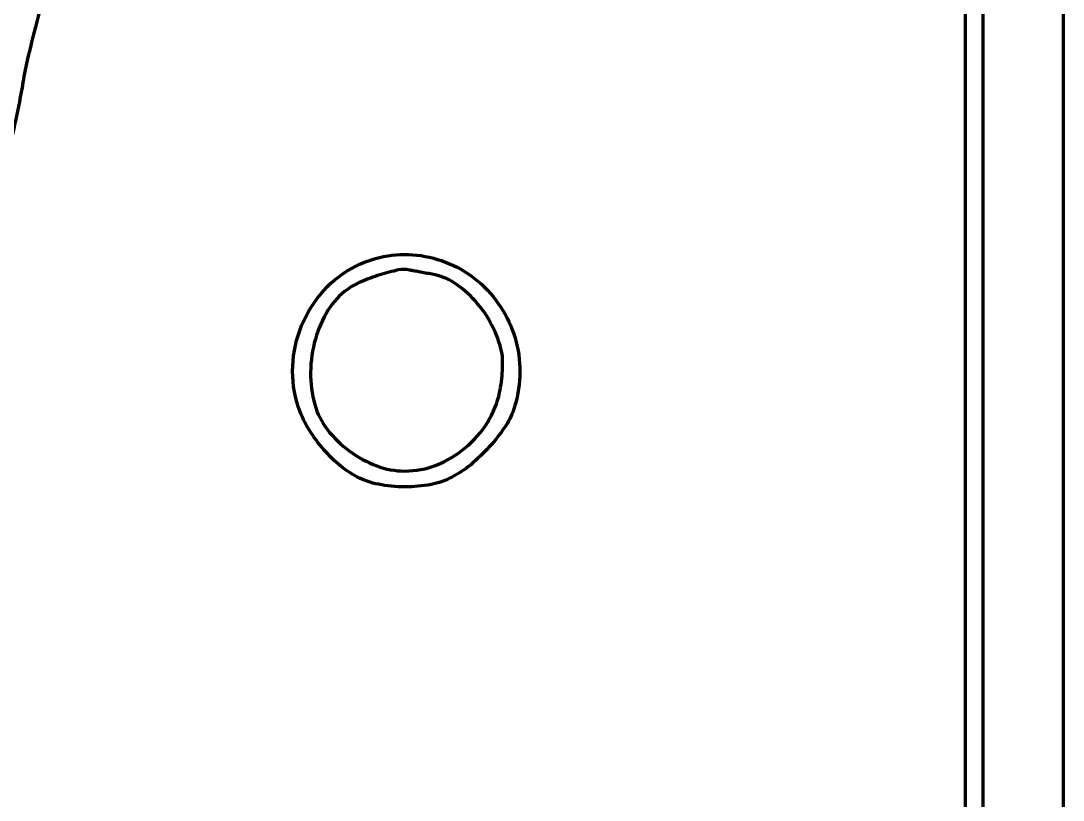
# Model space of a CAD drawing. Extents: x -683.2 to -647, y -482.4 to -428.5.
# Drawn here: x -654.97 to -647.03, y -468.58 to -462.65 of the extents above; entities that cross this region are included whole.
import ezdxf

# ---------------------------------------------------------------- set-up
doc = ezdxf.new("R2010")
doc.units = 0
doc.layers.add('layer0', color=255, linetype='CONTINUOUS', lineweight=100)
doc.layers.add('layer1', color=1, linetype='CONTINUOUS', lineweight=100)

msp = doc.modelspace()

# ---------------------------------------------------------------- linework, layer by layer
at = {"layer": 'layer0'}
for points in [[(-682.6423, -455.2877), (-682.6423, -481.7011), (-665.1423, -481.7011), (-647.6423, -481.7011), (-647.6423, -455.2877), (-647.6423, -428.8742), (-665.1423, -428.8742), (-682.6423, -428.8742), (-682.6423, -455.2877)], [(-676.345, -481.4272), (-676.4146, -481.5635), (-679.4596, -481.5635), (-682.5046, -481.5635), (-682.5046, -455.2877), (-682.5046, -429.0118), (-665.1423, -429.0118), (-647.7799, -429.0118), (-647.7799, -455.2877), (-647.7799, -481.5635), (-650.9962, -481.5635), (-654.2124, -481.5635), (-654.2333, -481.4344)]]:
    msp.add_lwpolyline(points, dxfattribs=at)
for points, knots in [([(-656.9903, -468.2395), (-656.9735, -468.2069), (-656.9576, -468.1739), (-656.9425, -468.1404), (-656.9425, -468.1404), (-656.9281, -468.1085), (-656.9146, -468.0762), (-656.9022, -468.0434), (-656.9022, -468.0434), (-656.8916, -468.0158), (-656.8818, -467.9879), (-656.8728, -467.9597), (-656.8728, -467.9597), (-656.868, -467.9445), (-656.8655, -467.9286), (-656.8655, -467.9127), (-656.8655, -467.9127), (-656.8655, -467.8812), (-656.8706, -467.8499), (-656.8806, -467.82), (-656.8806, -467.82), (-656.8926, -467.7841), (-656.9079, -467.7493), (-656.9264, -467.7162), (-656.9264, -467.7162), (-656.9493, -467.6749), (-656.9753, -467.6354), (-657.004, -467.5979), (-657.004, -467.5979), (-657.04, -467.5507), (-657.0779, -467.5048), (-657.1174, -467.4604), (-657.1174, -467.4604), (-657.1686, -467.4026), (-657.2171, -467.3424), (-657.2626, -467.2799), (-657.2626, -467.2799), (-657.29, -467.2421), (-657.3096, -467.1991), (-657.3199, -467.1536), (-657.3199, -467.1536), (-657.33, -467.1092), (-657.3305, -467.0631), (-657.3213, -467.0185), (-657.3213, -467.0185), (-657.3066, -466.9479), (-657.288, -466.8783), (-657.2654, -466.8099), (-657.2654, -466.8099), (-657.2327, -466.7109), (-657.2036, -466.6109), (-657.1779, -466.5099), (-657.1779, -466.5099), (-657.157, -466.4276), (-657.1415, -466.344), (-657.1315, -466.2596), (-657.1315, -466.2596), (-657.1227, -466.1862), (-657.1197, -466.1122), (-657.1223, -466.0382), (-657.1223, -466.0382), (-657.1248, -465.9673), (-657.1335, -465.8967), (-657.1484, -465.8272), (-657.1484, -465.8272), (-657.1547, -465.7976), (-657.1607, -465.7679), (-657.1665, -465.7382), (-657.1665, -465.7382), (-657.1713, -465.7132), (-657.1757, -465.6882), (-657.1797, -465.6632), (-657.1797, -465.6632), (-657.1832, -465.642), (-657.1865, -465.6208), (-657.1896, -465.5995), (-657.1896, -465.5995), (-657.1897, -465.5993), (-657.1897, -465.5991), (-657.1897, -465.5989), (-657.1897, -465.5989), (-657.1897, -465.5967), (-657.1879, -465.5949), (-657.1857, -465.5949), (-657.1857, -465.5949), (-657.1826, -465.5949), (-657.1796, -465.5956), (-657.1768, -465.597), (-657.1768, -465.597), (-657.1534, -465.608), (-657.1301, -465.6192), (-657.1068, -465.6303), (-657.1068, -465.6303), (-657.0801, -465.6431), (-657.0535, -465.6561), (-657.0269, -465.6692), (-657.0269, -465.6692), (-656.996, -465.6845), (-656.9651, -465.6999), (-656.9343, -465.7154), (-656.9343, -465.7154), (-656.8738, -465.7459), (-656.8118, -465.7733), (-656.7485, -465.7977), (-656.7485, -465.7977), (-656.7047, -465.8146), (-656.6587, -465.8251), (-656.6119, -465.8289), (-656.6119, -465.8289), (-656.5671, -465.8326), (-656.522, -465.8293), (-656.4783, -465.8191), (-656.4783, -465.8191), (-656.4194, -465.8054), (-656.3615, -465.7879), (-656.3048, -465.7667), (-656.3048, -465.7667), (-656.2495, -465.746), (-656.196, -465.7205), (-656.1451, -465.6904), (-656.1451, -465.6904), (-656.091, -465.6583), (-656.0392, -465.6223), (-655.9903, -465.5827), (-655.9903, -465.5827), (-655.9399, -465.542), (-655.8926, -465.4978), (-655.8486, -465.4504), (-655.8486, -465.4504), (-655.8049, -465.4034), (-655.7648, -465.3532), (-655.7284, -465.3004), (-655.7284, -465.3004), (-655.6915, -465.2467), (-655.6591, -465.19), (-655.6317, -465.1309), (-655.6317, -465.1309), (-655.5899, -465.0406), (-655.5503, -464.9494), (-655.5131, -464.8571), (-655.5131, -464.8571), (-655.4763, -464.766), (-655.4413, -464.6741), (-655.4081, -464.5815), (-655.4081, -464.5815), (-655.3932, -464.5399), (-655.3856, -464.496), (-655.3856, -464.4518), (-655.3856, -464.4518), (-655.3856, -464.4367), (-655.3834, -464.4216), (-655.3788, -464.4072), (-655.3788, -464.4072), (-655.3702, -464.3794), (-655.361, -464.3519), (-655.351, -464.3246), (-655.351, -464.3246), (-655.3391, -464.2923), (-655.3264, -464.2603), (-655.3128, -464.2286), (-655.3128, -464.2286), (-655.2985, -464.1953), (-655.2834, -464.1623), (-655.2676, -464.1296), (-655.2676, -464.1296), (-655.2282, -464.0485), (-655.1915, -463.966), (-655.1575, -463.8825), (-655.1575, -463.8825), (-655.1267, -463.807), (-655.0993, -463.7303), (-655.0753, -463.6524), (-655.0753, -463.6524), (-655.0505, -463.5719), (-655.0291, -463.4904), (-655.0111, -463.4081), (-655.0111, -463.4081), (-654.9901, -463.3116), (-654.9715, -463.2145), (-654.9555, -463.1171), (-654.9555, -463.1171), (-654.9449, -463.0522), (-654.9319, -462.9879), (-654.9166, -462.924), (-654.9166, -462.924), (-654.8918, -462.8205), (-654.8661, -462.7172), (-654.8394, -462.6142), (-654.8394, -462.6142), (-654.809, -462.4964), (-654.7773, -462.379), (-654.7446, -462.2618), (-654.7446, -462.2618), (-654.7121, -462.1451), (-654.6784, -462.0287), (-654.6436, -461.9125), (-654.6436, -461.9125), (-654.5793, -461.6979), (-654.5164, -461.4828), (-654.4548, -461.2674), (-654.4548, -461.2674), (-654.4058, -461.0956), (-654.3588, -460.9233), (-654.314, -460.7503), (-654.314, -460.7503), (-654.2739, -460.5951), (-654.2359, -460.4393), (-654.2002, -460.283), (-654.2002, -460.283), (-654.1633, -460.1211), (-654.1284, -459.9588), (-654.0956, -459.796), (-654.0956, -459.796), (-654.0838, -459.7371), (-654.072, -459.6782), (-654.0601, -459.6192), (-654.0601, -459.6192), (-654.0493, -459.5656), (-654.0385, -459.5119), (-654.0276, -459.4582), (-654.0276, -459.4582), (-654.0185, -459.4132), (-654.0094, -459.3682), (-654.0003, -459.3232), (-654.0003, -459.3232), (-653.997, -459.3069), (-653.9937, -459.2906), (-653.9903, -459.2744), (-653.9903, -459.2744), (-653.9874, -459.2604), (-653.9815, -459.2473), (-653.9731, -459.2359), (-653.9731, -459.2359), (-653.9669, -459.2274), (-653.9564, -459.2232), (-653.946, -459.2249), (-653.946, -459.2249), (-653.9281, -459.228), (-653.9107, -459.2334), (-653.8942, -459.2412), (-653.8942, -459.2412), (-653.8423, -459.2659), (-653.7905, -459.2909), (-653.7389, -459.3163), (-653.7389, -459.3163), (-653.6555, -459.3574), (-653.5704, -459.3951), (-653.4839, -459.4292), (-653.4839, -459.4292), (-653.3866, -459.4677), (-653.2881, -459.5033), (-653.1888, -459.536), (-653.1888, -459.536), (-653.0933, -459.5675), (-652.997, -459.5962), (-652.8999, -459.622), (-652.8999, -459.622), (-652.8232, -459.6425), (-652.7454, -459.6584), (-652.6669, -459.6697), (-652.6669, -459.6697), (-652.624, -459.6759), (-652.5809, -459.6802), (-652.5376, -459.6826), (-652.5376, -459.6826), (-652.4567, -459.6869), (-652.3758, -459.6907), (-652.2948, -459.6938), (-652.2948, -459.6938), (-652.1998, -459.6974), (-652.1049, -459.7003), (-652.0098, -459.7023), (-652.0098, -459.7023), (-651.9114, -459.7044), (-651.8129, -459.7057), (-651.7144, -459.7063)], [0, 0, 0, 0, 0.014493, 0.014493, 0.014493, 0.014493, 0.028986, 0.028986, 0.028986, 0.028986, 0.043478, 0.043478, 0.043478, 0.043478, 0.057971, 0.057971, 0.057971, 0.057971, 0.072464, 0.072464, 0.072464, 0.072464, 0.086957, 0.086957, 0.086957, 0.086957, 0.101449, 0.101449, 0.101449, 0.101449, 0.115942, 0.115942, 0.115942, 0.115942, 0.130435, 0.130435, 0.130435, 0.130435, 0.144928, 0.144928, 0.144928, 0.144928, 0.15942, 0.15942, 0.15942, 0.15942, 0.173913, 0.173913, 0.173913, 0.173913, 0.188406, 0.188406, 0.188406, 0.188406, 0.202899, 0.202899, 0.202899, 0.202899, 0.217391, 0.217391, 0.217391, 0.217391, 0.231884, 0.231884, 0.231884, 0.231884, 0.246377, 0.246377, 0.246377, 0.246377, 0.26087, 0.26087, 0.26087, 0.26087, 0.275362, 0.275362, 0.275362, 0.275362, 0.289855, 0.289855, 0.289855, 0.289855, 0.304348, 0.304348, 0.304348, 0.304348, 0.318841, 0.318841, 0.318841, 0.318841, 0.333333, 0.333333, 0.333333, 0.333333, 0.347826, 0.347826, 0.347826, 0.347826, 0.362319, 0.362319, 0.362319, 0.362319, 0.376812, 0.376812, 0.376812, 0.376812, 0.391304, 0.391304, 0.391304, 0.391304, 0.405797, 0.405797, 0.405797, 0.405797, 0.42029, 0.42029, 0.42029, 0.42029, 0.434783, 0.434783, 0.434783, 0.434783, 0.449275, 0.449275, 0.449275, 0.449275, 0.463768, 0.463768, 0.463768, 0.463768, 0.478261, 0.478261, 0.478261, 0.478261, 0.492754, 0.492754, 0.492754, 0.492754, 0.507246, 0.507246, 0.507246, 0.507246, 0.521739, 0.521739, 0.521739, 0.521739, 0.536232, 0.536232, 0.536232, 0.536232, 0.550725, 0.550725, 0.550725, 0.550725, 0.565217, 0.565217, 0.565217, 0.565217, 0.57971, 0.57971, 0.57971, 0.57971, 0.594203, 0.594203, 0.594203, 0.594203, 0.608696, 0.608696, 0.608696, 0.608696, 0.623188, 0.623188, 0.623188, 0.623188, 0.637681, 0.637681, 0.637681, 0.637681, 0.652174, 0.652174, 0.652174, 0.652174, 0.666667, 0.666667, 0.666667, 0.666667, 0.681159, 0.681159, 0.681159, 0.681159, 0.695652, 0.695652, 0.695652, 0.695652, 0.710145, 0.710145, 0.710145, 0.710145, 0.724638, 0.724638, 0.724638, 0.724638, 0.73913, 0.73913, 0.73913, 0.73913, 0.753623, 0.753623, 0.753623, 0.753623, 0.768116, 0.768116, 0.768116, 0.768116, 0.782609, 0.782609, 0.782609, 0.782609, 0.797101, 0.797101, 0.797101, 0.797101, 0.811594, 0.811594, 0.811594, 0.811594, 0.826087, 0.826087, 0.826087, 0.826087, 0.84058, 0.84058, 0.84058, 0.84058, 0.855072, 0.855072, 0.855072, 0.855072, 0.869565, 0.869565, 0.869565, 0.869565, 0.884058, 0.884058, 0.884058, 0.884058, 0.898551, 0.898551, 0.898551, 0.898551, 0.913043, 0.913043, 0.913043, 0.913043, 0.927536, 0.927536, 0.927536, 0.927536, 0.942029, 0.942029, 0.942029, 0.942029, 0.956522, 0.956522, 0.956522, 0.956522, 0.971015, 0.971015, 0.971015, 0.971015, 0.985507, 0.985507, 0.985507, 0.985507, 1, 1, 1, 1]), ([(-652.6653, -464.7004), (-652.7365, -464.7792), (-652.7935, -464.8696), (-652.8337, -464.9678), (-652.8337, -464.9678), (-652.8741, -465.0664), (-652.8972, -465.1712), (-652.902, -465.2776), (-652.902, -465.2776), (-652.9067, -465.382), (-652.8922, -465.4863), (-652.8593, -465.5854), (-652.8593, -465.5854), (-652.8412, -465.64), (-652.8174, -465.6925), (-652.7883, -465.7421), (-652.7883, -465.7421), (-652.7568, -465.7958), (-652.721, -465.8468), (-652.6811, -465.8946), (-652.6811, -465.8946), (-652.6416, -465.9419), (-652.5983, -465.9859), (-652.5515, -466.026), (-652.5515, -466.026), (-652.5092, -466.0623), (-652.463, -466.0937), (-652.4136, -466.1197), (-652.4136, -466.1197), (-652.3619, -466.1469), (-652.3063, -466.1665), (-652.2489, -466.1777), (-652.2489, -466.1777), (-652.1829, -466.1906), (-652.1157, -466.1972), (-652.0483, -466.1974), (-652.0483, -466.1974), (-651.9812, -466.1975), (-651.9141, -466.1913), (-651.8481, -466.1786), (-651.8481, -466.1786), (-651.7911, -466.1678), (-651.7359, -466.1485), (-651.6845, -466.1214), (-651.6845, -466.1214), (-651.635, -466.0954), (-651.5885, -466.0641), (-651.5457, -466.0281), (-651.5457, -466.0281), (-651.4957, -465.9861), (-651.4485, -465.9406), (-651.4045, -465.8922), (-651.4045, -465.8922), (-651.3618, -465.8452), (-651.3222, -465.7953), (-651.2862, -465.7429), (-651.2862, -465.7429), (-651.2578, -465.7016), (-651.2352, -465.6566), (-651.2191, -465.6093), (-651.2191, -465.6093), (-651.1626, -465.4432), (-651.1557, -465.2643), (-651.1993, -465.0944), (-651.1993, -465.0944), (-651.243, -464.9245), (-651.3353, -464.7711), (-651.4648, -464.653), (-651.4648, -464.653), (-651.5927, -464.5364), (-651.7524, -464.4607), (-651.9236, -464.4354), (-651.9236, -464.4354), (-652.0933, -464.4103), (-652.2667, -464.4379), (-652.4202, -464.5144), (-652.4202, -464.5144), (-652.5128, -464.5606), (-652.5959, -464.6237), (-652.6653, -464.7004), (-652.6653, -464.7004), (-652.6653, -464.7004), (-652.6653, -464.7004), (-652.6653, -464.7004)], [0, 0, 0, 0, 0.047619, 0.047619, 0.047619, 0.047619, 0.095238, 0.095238, 0.095238, 0.095238, 0.142857, 0.142857, 0.142857, 0.142857, 0.190476, 0.190476, 0.190476, 0.190476, 0.238095, 0.238095, 0.238095, 0.238095, 0.285714, 0.285714, 0.285714, 0.285714, 0.333333, 0.333333, 0.333333, 0.333333, 0.380952, 0.380952, 0.380952, 0.380952, 0.428571, 0.428571, 0.428571, 0.428571, 0.47619, 0.47619, 0.47619, 0.47619, 0.52381, 0.52381, 0.52381, 0.52381, 0.571429, 0.571429, 0.571429, 0.571429, 0.619048, 0.619048, 0.619048, 0.619048, 0.666667, 0.666667, 0.666667, 0.666667, 0.714286, 0.714286, 0.714286, 0.714286, 0.761905, 0.761905, 0.761905, 0.761905, 0.809524, 0.809524, 0.809524, 0.809524, 0.857143, 0.857143, 0.857143, 0.857143, 0.904762, 0.904762, 0.904762, 0.904762, 0.952381, 0.952381, 0.952381, 0.952381, 1, 1, 1, 1]), ([(-652.6316, -464.8495), (-652.5937, -464.7882), (-652.544, -464.7352), (-652.4854, -464.6934), (-652.4854, -464.6934), (-652.4528, -464.6702), (-652.4178, -464.6506), (-652.3812, -464.6347), (-652.3812, -464.6347), (-652.3344, -464.6145), (-652.2866, -464.5967), (-652.2379, -464.5815), (-652.2379, -464.5815), (-652.1917, -464.5669), (-652.1447, -464.5546), (-652.0972, -464.5445), (-652.0972, -464.5445), (-652.0694, -464.5385), (-652.0407, -464.5387), (-652.013, -464.5449), (-652.013, -464.5449), (-652.0038, -464.547), (-651.9946, -464.5489), (-651.9853, -464.5507), (-651.9853, -464.5507), (-651.9705, -464.5535), (-651.9557, -464.5563), (-651.9409, -464.5591), (-651.9409, -464.5591), (-651.924, -464.5622), (-651.9071, -464.5652), (-651.8903, -464.5682), (-651.8903, -464.5682), (-651.8735, -464.5711), (-651.8568, -464.574), (-651.84, -464.5768), (-651.84, -464.5768), (-651.7799, -464.5869), (-651.7225, -464.6093), (-651.6716, -464.6426), (-651.6716, -464.6426), (-651.6124, -464.6813), (-651.5587, -464.7276), (-651.5116, -464.7803), (-651.5116, -464.7803), (-651.4614, -464.8366), (-651.4185, -464.899), (-651.3837, -464.9659), (-651.3837, -464.9659), (-651.3497, -465.0312), (-651.3246, -465.1007), (-651.3091, -465.1727), (-651.3091, -465.1727), (-651.3051, -465.1911), (-651.3029, -465.2098), (-651.3026, -465.2286), (-651.3026, -465.2286), (-651.3021, -465.2551), (-651.3026, -465.2815), (-651.304, -465.308), (-651.304, -465.308), (-651.3055, -465.337), (-651.308, -465.3661), (-651.3116, -465.395), (-651.3116, -465.395), (-651.3151, -465.4225), (-651.3196, -465.45), (-651.3253, -465.4772), (-651.3253, -465.4772), (-651.3422, -465.5586), (-651.3735, -465.6363), (-651.4178, -465.7066), (-651.4178, -465.7066), (-651.4641, -465.7799), (-651.5216, -465.8455), (-651.5883, -465.9008), (-651.5883, -465.9008), (-651.6545, -465.9557), (-651.7291, -465.9998), (-651.8091, -466.0312), (-651.8091, -466.0312), (-651.885, -466.061), (-651.9658, -466.0764), (-652.0474, -466.0764), (-652.0474, -466.0764), (-652.1203, -466.0764), (-652.1926, -466.0631), (-652.2609, -466.0374), (-652.2609, -466.0374), (-652.3356, -466.0091), (-652.4061, -465.9708), (-652.4705, -465.9233), (-652.4705, -465.9233), (-652.5341, -465.8765), (-652.5909, -465.821), (-652.6393, -465.7585), (-652.6393, -465.7585), (-652.6826, -465.7025), (-652.7145, -465.6388), (-652.7335, -465.5706), (-652.7335, -465.5706), (-652.7558, -465.4902), (-652.7667, -465.407), (-652.7657, -465.3235), (-652.7657, -465.3235), (-652.7646, -465.238), (-652.7524, -465.1531), (-652.7291, -465.0709), (-652.7291, -465.0709), (-652.707, -464.9929), (-652.6743, -464.9184), (-652.6316, -464.8495), (-652.6316, -464.8495), (-652.6316, -464.8495), (-652.6316, -464.8495), (-652.6316, -464.8495)], [0, 0, 0, 0, 0.034483, 0.034483, 0.034483, 0.034483, 0.068966, 0.068966, 0.068966, 0.068966, 0.103448, 0.103448, 0.103448, 0.103448, 0.137931, 0.137931, 0.137931, 0.137931, 0.172414, 0.172414, 0.172414, 0.172414, 0.206897, 0.206897, 0.206897, 0.206897, 0.241379, 0.241379, 0.241379, 0.241379, 0.275862, 0.275862, 0.275862, 0.275862, 0.310345, 0.310345, 0.310345, 0.310345, 0.344828, 0.344828, 0.344828, 0.344828, 0.37931, 0.37931, 0.37931, 0.37931, 0.413793, 0.413793, 0.413793, 0.413793, 0.448276, 0.448276, 0.448276, 0.448276, 0.482759, 0.482759, 0.482759, 0.482759, 0.517241, 0.517241, 0.517241, 0.517241, 0.551724, 0.551724, 0.551724, 0.551724, 0.586207, 0.586207, 0.586207, 0.586207, 0.62069, 0.62069, 0.62069, 0.62069, 0.655172, 0.655172, 0.655172, 0.655172, 0.689655, 0.689655, 0.689655, 0.689655, 0.724138, 0.724138, 0.724138, 0.724138, 0.758621, 0.758621, 0.758621, 0.758621, 0.793103, 0.793103, 0.793103, 0.793103, 0.827586, 0.827586, 0.827586, 0.827586, 0.862069, 0.862069, 0.862069, 0.862069, 0.896552, 0.896552, 0.896552, 0.896552, 0.931034, 0.931034, 0.931034, 0.931034, 0.965517, 0.965517, 0.965517, 0.965517, 1, 1, 1, 1])]:
    msp.add_open_spline(points, degree=3, knots=knots, dxfattribs=at)
at = {"layer": 'layer1'}
msp.add_lwpolyline([(-683.2351, -428.5273), (-647.0322, -428.5273), (-647.0322, -482.3772), (-683.2351, -482.3772), (-683.2351, -428.5273)], dxfattribs=at)

doc.saveas('drawing.dxf')
